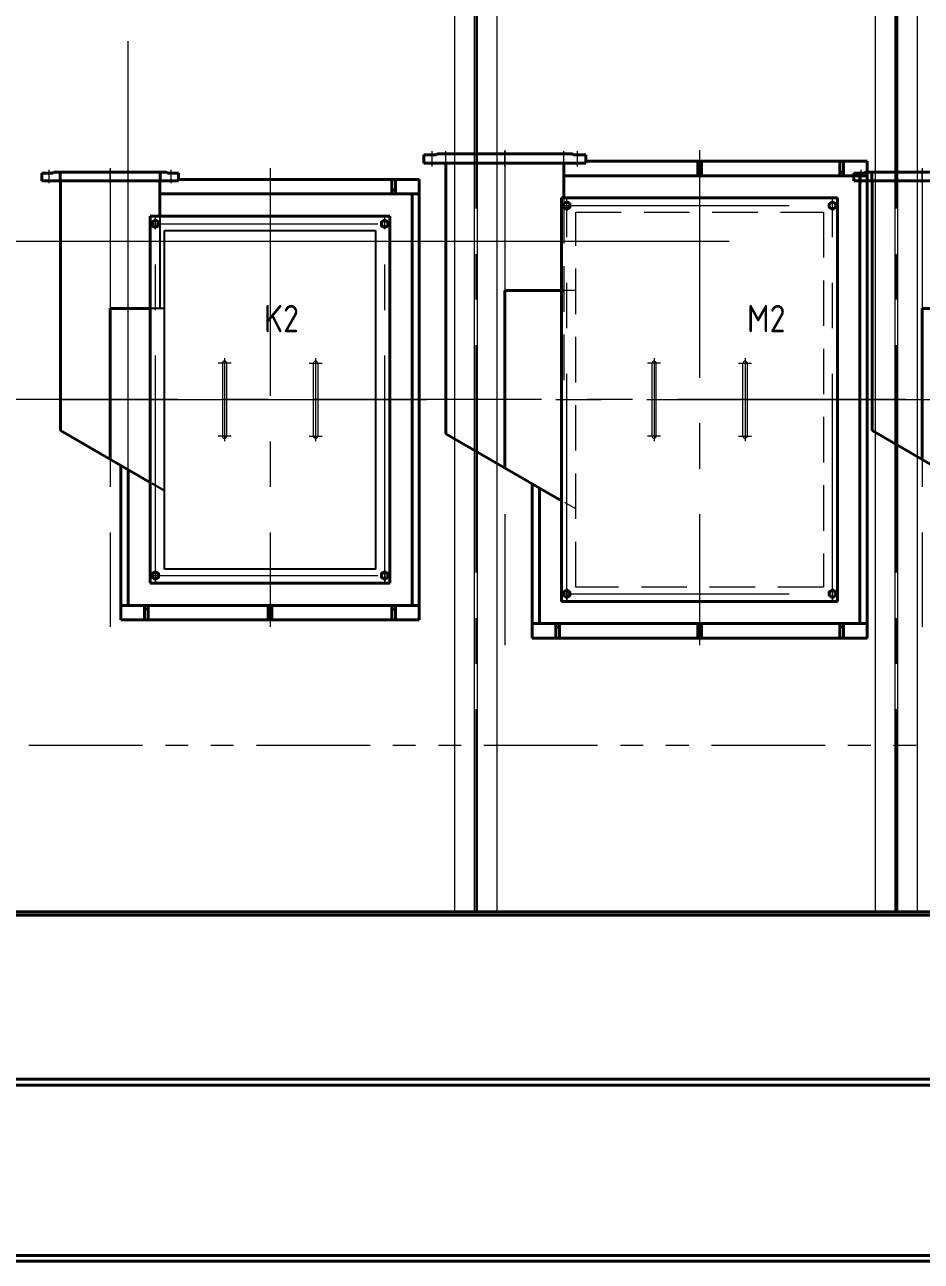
# Model space of a CAD drawing. Header units: millimetres. Extents: x 52110 to 400893, y -153728 to 31997.
# Drawn here: x 167143 to 169606, y 303 to 3699 of the extents above; entities that cross this region are included whole.
import ezdxf

# ---------------------------------------------------------------- set-up
doc = ezdxf.new("R2010")
doc.units = ezdxf.units.MM
doc.header["$LTSCALE"] = 500
for name, pattern in [('CENTER', [2, 1.25, -0.25, 0.25, -0.25]), ('DASHED2', [0.375, 0.25, -0.125]), ('DASHEDX2', [38.1, 25.4, -12.7]), ('PHANTOM2', [1.25, 0.625, -0.125, 0.125, -0.125, 0.125, -0.125])]:
    doc.linetypes.add(name, pattern=pattern)
for name, color, linetype, lineweight in [('2D', 4, 'PHANTOM2', 20), ('BIAOZHU', 3, 'Continuous', 25), ('SHI', 7, 'Continuous', 40), ('SW', 8, 'Continuous', 20), ('WEN', 3, 'Continuous', 20), ('XU', 6, 'DASHED2', 20), ('ZHONG', 1, 'CENTER', 20), ('虚线', 3, 'DASHEDX2', 25)]:
    doc.layers.add(name, color=color, linetype=linetype, lineweight=lineweight)
doc.styles.add('GB', font='gbenor.shx', dxfattribs={"bigfont": 'gbcbig.shx'})

# ---------------------------------------------------------------- blocks, each defined once
blk = doc.blocks.new('A$C2D085787')
at = {"layer": 'SHI'}
for p, q in [((-196.5, 1224.9), (-196.5, 1245.9)), ((-167, 1245.9), (-196.5, 1245.9)), ((178.5, 1224.9), (-196.5, 1224.9)), ((-164, 1248.9), (-167, 1245.9)), ((146, 1248.9), (-164, 1248.9)), ((-146.5, 1224.9), (-146.5, 1248.9)), ((-145.5, 1224.9), (-145.5, 538.8)), ((127.5, 1224.9), (127.5, 1127.9)), ((128.5, 1224.9), (128.5, 1248.9)), ((146, 1248.9), (149, 1245.9)), ((178.5, 1245.9), (149, 1245.9)), ((178.5, 1224.9), (178.5, 1245.9)), ((178.5, 1228.9), (430, 1228.9)), ((430, 1228.9), (840, 1228.9)), ((765, 1228.9), (765, 1188.9)), ((765, 1228.9), (775, 1228.9)), ((775, 1228.9), (775, 1188.9)), ((840, 18.9), (840, 1228.9)), ((430, 1188.9), (127.5, 1188.9)), ((840, 1188.9), (430, 1188.9)), ((765, 1198.9), (775, 1198.9)), ((820, 58.9), (820, 1188.9)), ((101, 1127.9), (101, 119.9)), ((101, 1127.9), (759, 1127.9)), ((759, 1127.9), (759, 119.9)), ((101, 873.9), (-9, 873.9)), ((-9, 873.9), (-9, 459.9)), ((101, 396.4), (-145.5, 538.8)), ((20, 18.9), (20, 443.2)), ((40, 58.9), (40, 431.7)), ((101, 119.9), (759, 119.9)), ((840, 58.9), (20, 58.9)), ((85, 18.9), (85, 58.9)), ((95, 48.9), (85, 48.9)), ((95, 18.9), (95, 58.9)), ((425, 18.9), (425, 58.9)), ((425, 48.9), (435, 48.9)), ((435, 18.9), (435, 58.9)), ((765, 18.9), (765, 58.9)), ((765, 48.9), (775, 48.9)), ((775, 18.9), (775, 58.9)), ((20, 18.9), (840, 18.9)), ((95, 18.9), (85, 18.9)), ((425, 18.9), (435, 18.9)), ((765, 18.9), (775, 18.9))]:
    blk.add_line(p, q, dxfattribs=at)
for points in [[(106, 1112.1), (115, 1117.3), (124, 1112.1), (124, 1101.7), (115, 1096.5), (106, 1101.7)], [(106, 135.7), (115, 130.5), (124, 135.7), (124, 146.1), (115, 151.3), (106, 146.1)], [(754, 135.7), (745, 130.5), (736, 135.7), (736, 146.1), (745, 151.3), (754, 146.1)]]:
    blk.add_lwpolyline(points, close=True, dxfattribs=at)
for points in [[(745, 1117.3), (736, 1112.1), (736, 1101.7), (745, 1096.5)], [(745, 1117.3), (754, 1112.1), (754, 1101.7), (745, 1096.5)]]:
    blk.add_lwpolyline(points, dxfattribs=at)
for centre in [(115, 1106.9), (745, 1106.9), (115, 140.9), (745, 140.9)]:
    blk.add_circle(centre, 9, dxfattribs=at)
at = {"layer": 'SW'}
for p, q in [((299, 723.9), (299, 523.9)), ((311, 523.9), (311, 723.9)), ((549, 523.9), (549, 723.9)), ((561, 723.9), (561, 523.9))]:
    blk.add_line(p, q, dxfattribs=at)
for centre, start, end in [((305, 723.9), 0, 180), ((555, 723.9), 0, 180), ((305, 523.9), 180, 0), ((555, 523.9), 180, 0)]:
    blk.add_arc(centre, 6, start, end, dxfattribs=at)
at = {"layer": 'ZHONG'}
for p, q in [((-9, 1259.3), (-9, 0)), ((430, 1259.3), (430, 0)), ((-176.5, 1218.5), (-176.5, 1255.1)), ((-9, 1218.5), (-9, 1255.1)), ((158.5, 1218.5), (158.5, 1255.1)), ((115, 119.9), (115, 1127.9)), ((115, 1091.7), (115, 1127.4)), ((745, 119.9), (745, 1127.9)), ((745, 1091.7), (745, 1127.4)), ((101, 1106.9), (745, 1106.9)), ((322.8, 723.9), (287.2, 723.9)), ((305, 737.9), (305, 510)), ((537.2, 723.9), (572.8, 723.9)), ((555, 737.9), (555, 510)), ((428.6, 623.9), (-145.5, 623.9)), ((860, 623.9), (14.7, 623.9)), ((322.8, 523.9), (287.2, 523.9)), ((537.2, 523.9), (572.8, 523.9)), ((101, 140.9), (745, 140.9)), ((115, 156.2), (115, 120.4)), ((745, 156.2), (745, 120.4))]:
    blk.add_line(p, q, dxfattribs=at)
at = {"layer": '虚线'}
for p, q in [((127.5, 1122.8), (127.5, 873.9)), ((140, 873.9), (104.7, 873.9)), ((140, 373.9), (106.5, 393.3))]:
    blk.add_line(p, q, dxfattribs=at)
blk.add_lwpolyline([(140, 158.9), (140, 1088.9), (720, 1088.9), (720, 158.9)], close=True, dxfattribs=at)
at = {"layer": 'BIAOZHU', "style": 'GB'}
blk.add_text('K2', height=75, dxfattribs=at).set_placement((413.1, 809))
blk = doc.blocks.new('A$C16F912A5')
at = {"layer": 'SHI'}
for p, q in [((-277.5, 1322.9), (-277.5, 1345.9)), ((-243.5, 1345.9), (-277.5, 1345.9)), ((-240.5, 1348.9), (-243.5, 1345.9)), ((130.5, 1348.9), (-240.5, 1348.9)), ((130.5, 1348.9), (133.5, 1345.9)), ((167.5, 1345.9), (133.5, 1345.9)), ((167.5, 1322.9), (167.5, 1345.9)), ((167.5, 1328.9), (480, 1328.9)), ((475, 1328.9), (475, 1288.9)), ((475, 1328.9), (485, 1328.9)), ((480, 1328.9), (940, 1328.9)), ((485, 1328.9), (485, 1288.9)), ((865, 1328.9), (865, 1288.9)), ((865, 1328.9), (875, 1328.9)), ((875, 1328.9), (875, 1288.9)), ((940, 18.9), (940, 1328.9)), ((167.5, 1322.9), (-277.5, 1322.9)), ((-217.5, 1322.9), (-217.5, 580.3)), ((107.5, 1322.9), (107.5, 1227.9)), ((475, 1298.9), (485, 1298.9)), ((865, 1298.9), (875, 1298.9)), ((480, 1288.9), (107.5, 1288.9)), ((940, 1288.9), (480, 1288.9)), ((920, 58.9), (920, 1288.9)), ((101, 1227.9), (101, 119.9)), ((101, 1227.9), (859, 1227.9)), ((859, 1227.9), (859, 119.9)), ((107.5, 973.9), (-55, 973.9)), ((-55, 973.9), (-55, 486.5)), ((101, 396.4), (-217.5, 580.3)), ((20, 18.9), (20, 443.2)), ((40, 58.9), (40, 431.7)), ((101, 119.9), (859, 119.9)), ((940, 58.9), (20, 58.9)), ((85, 18.9), (85, 58.9)), ((95, 48.9), (85, 48.9)), ((95, 18.9), (95, 58.9)), ((475, 18.9), (475, 58.9)), ((475, 48.9), (485, 48.9)), ((485, 18.9), (485, 58.9)), ((865, 18.9), (865, 58.9)), ((865, 48.9), (875, 48.9)), ((875, 18.9), (875, 58.9)), ((20, 18.9), (940, 18.9)), ((95, 18.9), (85, 18.9)), ((475, 18.9), (485, 18.9)), ((865, 18.9), (875, 18.9))]:
    blk.add_line(p, q, dxfattribs=at)
for points in [[(106, 1212.1), (115, 1217.3), (124, 1212.1), (124, 1201.7), (115, 1196.5), (106, 1201.7)], [(106, 135.7), (115, 130.5), (124, 135.7), (124, 146.1), (115, 151.3), (106, 146.1)], [(854, 135.7), (845, 130.5), (836, 135.7), (836, 146.1), (845, 151.3), (854, 146.1)]]:
    blk.add_lwpolyline(points, close=True, dxfattribs=at)
for points in [[(845, 1217.3), (836, 1212.1), (836, 1201.7), (845, 1196.5)], [(845, 1217.3), (854, 1212.1), (854, 1201.7), (845, 1196.5)]]:
    blk.add_lwpolyline(points, dxfattribs=at)
for centre in [(115, 1206.9), (845, 1206.9), (115, 140.9), (845, 140.9)]:
    blk.add_circle(centre, 9, dxfattribs=at)
at = {"layer": 'SW'}
for p, q in [((349, 773.9), (349, 573.9)), ((361, 573.9), (361, 773.9)), ((599, 573.9), (599, 773.9)), ((611, 773.9), (611, 573.9))]:
    blk.add_line(p, q, dxfattribs=at)
for centre, start, end in [((355, 773.9), 0, 180), ((605, 773.9), 0, 180), ((355, 573.9), 180, 0), ((605, 573.9), 180, 0)]:
    blk.add_arc(centre, 6, start, end, dxfattribs=at)
at = {"layer": 'XU'}
for p, q in [((107.5, 1227.9), (107.5, 673.9)), ((140, 973.9), (109.8, 973.9)), ((140, 373.9), (109.9, 391.3))]:
    blk.add_line(p, q, dxfattribs=at)
blk.add_lwpolyline([(140, 158.9), (140, 1188.9), (820, 1188.9), (820, 158.9)], close=True, dxfattribs=at)
at = {"layer": 'ZHONG'}
for p, q in [((-55, 1359.3), (-55, 0)), ((480, 1359.3), (480, 0)), ((-255, 1314.4), (-255, 1356.4)), ((-217.5, 1314.4), (-217.5, 1356.4)), ((-55, 1314.4), (-55, 1356.4)), ((107.5, 1314.4), (107.5, 1356.4)), ((145, 1314.4), (145, 1356.4)), ((115, 119.9), (115, 1227.9)), ((115, 1191.7), (115, 1227.4)), ((845, 119.9), (845, 1227.9)), ((845, 1191.7), (845, 1227.4)), ((101, 1206.9), (845, 1206.9)), ((355, 787.9), (355, 560)), ((605, 787.9), (605, 560)), ((372.8, 773.9), (337.2, 773.9)), ((587.2, 773.9), (622.8, 773.9)), ((960, 673.9), (14.7, 673.9)), ((372.8, 573.9), (337.2, 573.9)), ((587.2, 573.9), (622.8, 573.9)), ((101, 140.9), (845, 140.9)), ((115, 156.2), (115, 120.4)), ((845, 156.2), (845, 120.4))]:
    blk.add_line(p, q, dxfattribs=at)
at = {"layer": 'BIAOZHU', "style": 'GB'}
blk.add_text('M2', height=75, dxfattribs=at).set_placement((610.1, 859))
blk = doc.blocks.new('A$C7B3D596B')
at = {"layer": 'WEN'}
for p, q in [((0, 4556), (0, 0)), ((54, 4556), (54, 0)), ((62, 4556), (62, 0)), ((116, 4556), (116, 0)), ((0, 0), (116, 0))]:
    blk.add_line(p, q, dxfattribs=at)
at = {"layer": 'ZHONG', "color": 1}
blk.add_line((58, 4556), (58, 0), dxfattribs=at)

msp = doc.modelspace()

# ---------------------------------------------------------------- linework, layer by layer
at = {"layer": '2D'}
msp.add_line((186217.40863, 1719.34405), (165666.40863, 1719.34405), dxfattribs=at)
at = {"layer": 'SHI'}
for p, q in [((165202.40881, 1263.34405), (186687.40863, 1263.34405)), ((164946.40863, 1253.33707), (187427.61199, 1253.33707)), ((163097.40863, 803.33707), (187577.40863, 803.33707)), ((165468.81773, 787.33707), (187577.40863, 787.33707)), ((165075.49792, 319.33707), (187577.40863, 319.33707)), ((165063.27075, 303.33707), (187577.40863, 303.33707))]:
    msp.add_line(p, q, dxfattribs=at)
at = {"layer": 'WEN'}
for p, q in [((167427.41202, 2477.08573), (167427.41202, 3653.52131)), ((163215.0131, 3104.25274), (169078.78962, 3104.25274))]:
    msp.add_line(p, q, dxfattribs=at)
at = {"layer": 'ZHONG', "color": 1}
msp.add_line((185562.72875, 2669.3507), (163880.8883, 2669.3507), dxfattribs=at)
at = {"layer": 'ZHONG', "color": 1, "ltscale": 0.5}
msp.add_line((169520.76022, 2669.3507), (169232.33728, 2669.3507), dxfattribs=at)

# ---------------------------------------------------------------- block references
at = {"layer": 'WEN'}
for name, p in [('A$C7B3D596B', (168324.41222, 1263.34409)), ('A$C7B3D596B', (169479.41222, 1263.34409)), ('A$C16F912A5', (168517.41172, 1995.42965)), ('A$C2D085787', (167387.4121, 2045.42961)), ('A$C2D085787', (169617.4121, 2045.42961))]:
    msp.add_blockref(name, p, dxfattribs=at)

doc.saveas('drawing.dxf')
